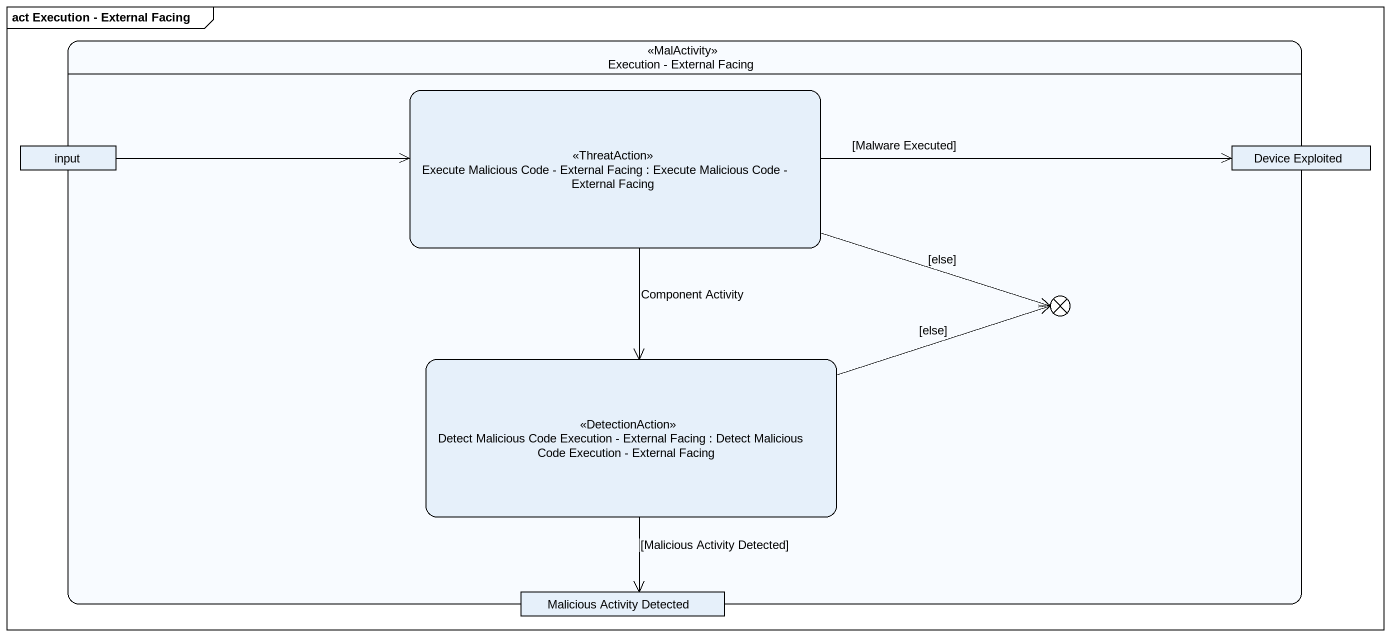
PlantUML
@startuml
mainframe act Execution - External Facing
hide empty description
state "Execution - External Facing" as Execution_External_Facing <<MalActivity>> {
  state "Execute Malicious Code - External Facing : Execute Malicious Code - External Facing" as Execute_Malicious_Code <<ThreatAction>>
  state input <<object>>
  state "Device Exploited" as Device_Exploited <<object>>
  state flowfinal1 <<end>>
  state "Detect Malicious Code Execution - External Facing : Detect Malicious Code Execution - External Facing" as Detect_Malicious_Code <<DetectionAction>>
  state "Malicious Activity Detected" as Malicious_Activity_Detected <<object>>
}
Execute_Malicious_Code -right-> Device_Exploited : [Malware Executed]
Execute_Malicious_Code -right-> flowfinal1 : [else]
Execute_Malicious_Code --> Detect_Malicious_Code : Component Activity
input -right-> Execute_Malicious_Code
Detect_Malicious_Code -right-> flowfinal1 : [else]
Detect_Malicious_Code --> Malicious_Activity_Detected : [Malicious Activity Detected]
@enduml
